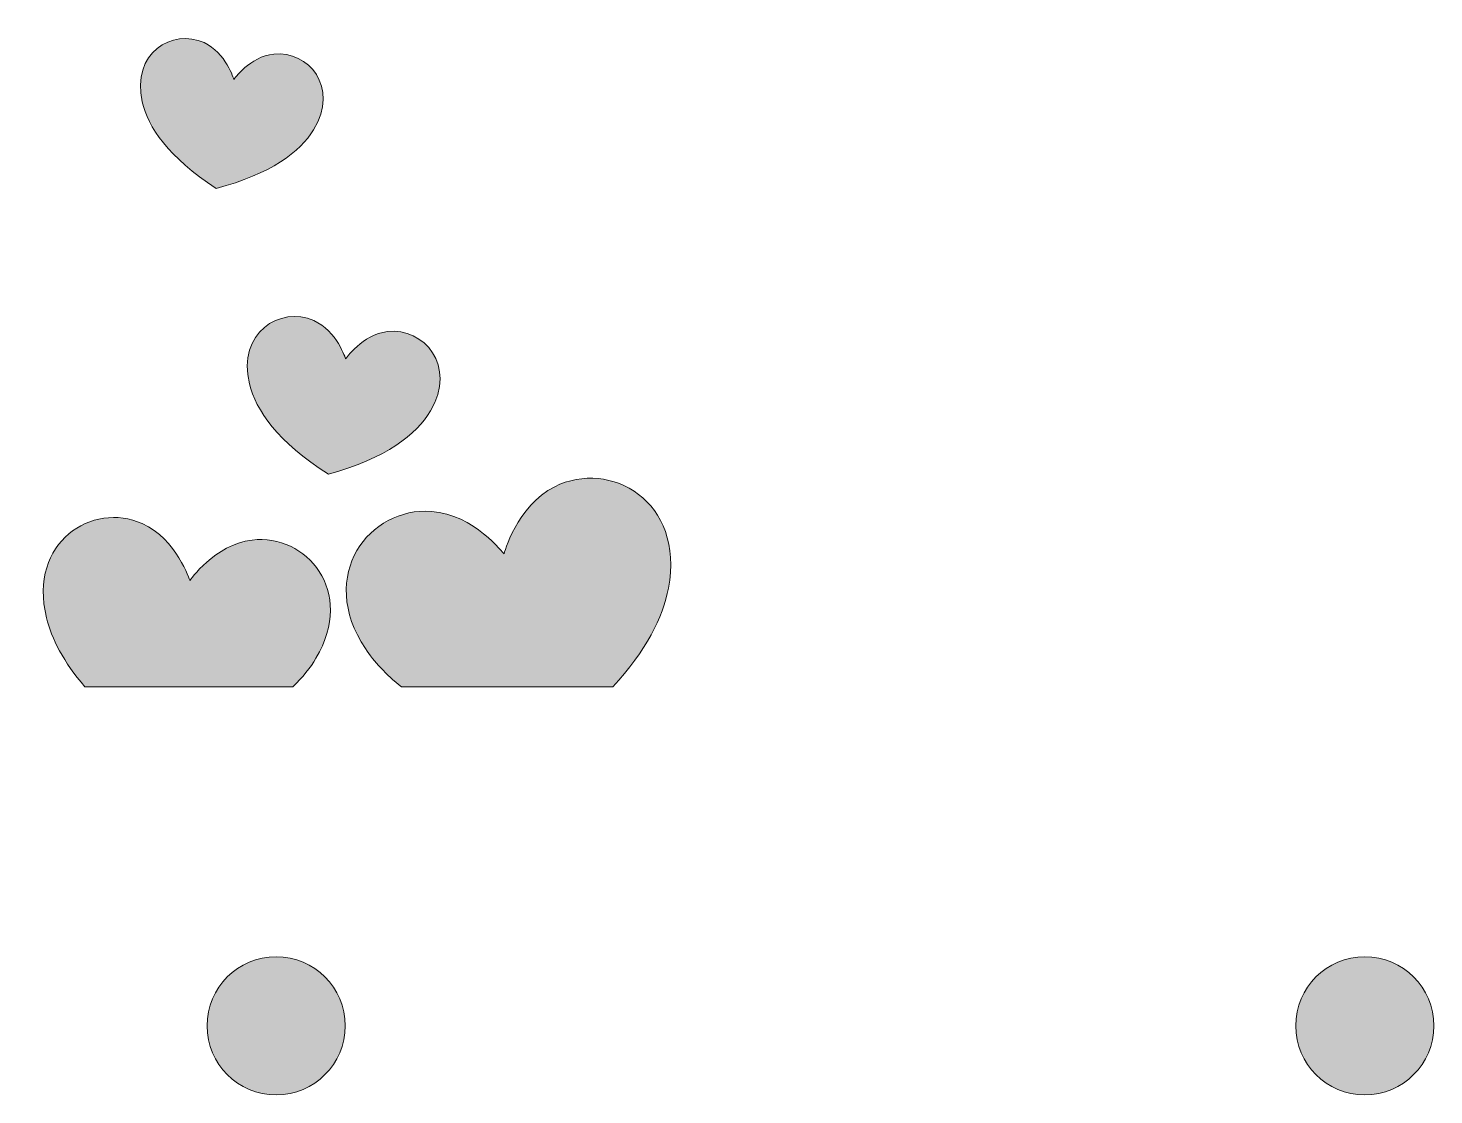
# Model space of a CAD drawing. Header units: inches. Extents: x -3553 to 7602, y -6675 to 5387.
# Drawn here: x -3553 to -847, y -1582 to 472 of the extents above; entities that cross this region are included whole.
import ezdxf

# ---------------------------------------------------------------- set-up
doc = ezdxf.new("R2010")
doc.units = ezdxf.units.IN
doc.header["$MEASUREMENT"] = 0
doc.layers.add('2', color=7, linetype='Continuous')

# ---------------------------------------------------------------- blocks, each defined once
blk = doc.blocks.new('block 8')
at = {"layer": '2', "lineweight": 0}
blk.add_open_spline([(-2320.4944, -606.2625), (-2331.2297, -662.3325), (-2363.0217, -727.0128), (-2427.2814, -796.0663), (-2427.2814, -796.0663), (-2834.4508, -796.0663), (-2834.4508, -796.0663), (-2864.5204, -772.4526), (-2887.3108, -747.6512), (-2903.7303, -722.7826), (-2997.7307, -580.4141), (-2895.619, -450.0761), (-2776.7187, -458.5185), (-2694.7287, -464.3392), (-2636.8825, -540.5398), (-2636.8825, -540.5398), (-2636.8825, -540.5398), (-2612.7521, -447.9622), (-2539.294, -411.0855), (-2432.7642, -357.6058), (-2288.4115, -438.7055), (-2320.4944, -606.2625)], degree=3, knots=[0, 0, 0, 0, 1, 1, 1, 2, 2, 2, 3, 3, 3, 4, 4, 4, 5, 5, 5, 6, 6, 6, 7, 7, 7, 7], dxfattribs=at)
blk = doc.blocks.new('block 9')
at = {"layer": '2', "lineweight": 0}
blk.add_open_spline([(-3443.5687, -796.0663), (-3443.5687, -796.0663), (-3043.1079, -796.0663), (-3043.1079, -796.0663), (-3024.4045, -777.9377), (-3009.7657, -759.4468), (-2998.8783, -741.0946), (-2922.1206, -611.7073), (-3017.5929, -501.2315), (-3121.9662, -513.7117), (-3193.9367, -522.3174), (-3241.6583, -591.8899), (-3241.6583, -591.8899), (-3241.6583, -591.8899), (-3266.8379, -511.3695), (-3333.1086, -482.0024), (-3429.2117, -439.4147), (-3552.9215, -516.9732), (-3517.5548, -663.2005), (-3507.7612, -703.6966), (-3484.8567, -748.7965), (-3443.5687, -796.0663)], degree=3, knots=[0, 0, 0, 0, 1, 1, 1, 2, 2, 2, 3, 3, 3, 4, 4, 4, 5, 5, 5, 6, 6, 6, 7, 7, 7, 7], dxfattribs=at)

msp = doc.modelspace()

# ---------------------------------------------------------------- hatches: boundary and pattern name
at = {"layer": '2', "true_color": 0xffb3db}
h = msp.add_hatch(color=221, dxfattribs=at)
h.dxf.hatch_style = 2
edge = h.paths.add_edge_path()
edge.add_spline(control_points=[(-2320.5, -606.3), (-2331.2, -662.3), (-2363, -727), (-2427.3, -796.1), (-2427.3, -796.1), (-2834.5, -796.1), (-2834.5, -796.1), (-2864.5, -772.5), (-2887.3, -747.7), (-2903.7, -722.8), (-2997.7, -580.4), (-2895.6, -450.1), (-2776.7, -458.5), (-2694.7, -464.3), (-2636.9, -540.5), (-2636.9, -540.5), (-2636.9, -540.5), (-2612.8, -448), (-2539.3, -411.1), (-2432.8, -357.6), (-2288.4, -438.7), (-2320.5, -606.3)], knot_values=[0, 0, 0, 0, 1, 1, 1, 2, 2, 2, 3, 3, 3, 4, 4, 4, 5, 5, 5, 6, 6, 6, 7, 7, 7, 7], degree=3, periodic=1)
edge = h.paths.add_edge_path()
edge.add_spline(control_points=[(-3443.6, -796.1), (-3443.6, -796.1), (-3043.1, -796.1), (-3043.1, -796.1), (-3024.4, -777.9), (-3009.8, -759.4), (-2998.9, -741.1), (-2922.1, -611.7), (-3017.6, -501.2), (-3122, -513.7), (-3193.9, -522.3), (-3241.7, -591.9), (-3241.7, -591.9), (-3241.7, -591.9), (-3266.8, -511.4), (-3333.1, -482), (-3429.2, -439.4), (-3552.9, -517), (-3517.6, -663.2), (-3507.8, -703.7), (-3484.9, -748.8), (-3443.6, -796.1)], knot_values=[0, 0, 0, 0, 1, 1, 1, 2, 2, 2, 3, 3, 3, 4, 4, 4, 5, 5, 5, 6, 6, 6, 7, 7, 7, 7], degree=3, periodic=1)
edge = h.paths.add_edge_path()
edge.add_spline(control_points=[(-3156.9, 372.9), (-3156.9, 372.9), (-3172.3, 424.4), (-3214.2, 443.7), (-3275.1, 471.6), (-3354.5, 423.2), (-3333.2, 329.8), (-3322.2, 281.6), (-3282.7, 222.8), (-3191.2, 163.1), (-3085.5, 190.6), (-3029.3, 233.7), (-3003.5, 275.9), (-2953.6, 357.7), (-3013.5, 428.8), (-3080, 421.7), (-3125.9, 416.9), (-3156.9, 372.9), (-3156.9, 372.9)], knot_values=[0, 0, 0, 0, 1, 1, 1, 2, 2, 2, 3, 3, 3, 4, 4, 4, 5, 5, 5, 6, 6, 6, 6], degree=3, periodic=1)
edge = h.paths.add_edge_path()
edge.add_spline(control_points=[(-2942.5, -1448.7), (-2942.5, -1375.3), (-3002.1, -1315.8), (-3075.5, -1315.8), (-3148.9, -1315.8), (-3208.4, -1375.3), (-3208.4, -1448.7), (-3208.4, -1522.1), (-3148.9, -1581.6), (-3075.5, -1581.6), (-3002.1, -1581.6), (-2942.5, -1522.1), (-2942.5, -1448.7)], knot_values=[0, 0, 0, 0, 1, 1, 1, 2, 2, 2, 3, 3, 3, 4, 4, 4, 4], degree=3, periodic=1)
edge = h.paths.add_edge_path()
edge.add_spline(control_points=[(-847, -1448.7), (-847, -1375.3), (-906.5, -1315.8), (-980, -1315.8), (-1053.4, -1315.8), (-1112.9, -1375.3), (-1112.9, -1448.7), (-1112.9, -1522.1), (-1053.4, -1581.6), (-980, -1581.6), (-906.5, -1581.6), (-847, -1522.1), (-847, -1448.7)], knot_values=[0, 0, 0, 0, 1, 1, 1, 2, 2, 2, 3, 3, 3, 4, 4, 4, 4], degree=3, periodic=1)
h = msp.add_hatch(color=221, dxfattribs=at)
h.dxf.hatch_style = 2
edge = h.paths.add_edge_path()
edge.add_spline(control_points=[(-2941.7, -165.1), (-2941.7, -165.1), (-2958.6, -111), (-3003.1, -91.3), (-3067.7, -62.6), (-3150.8, -114.8), (-3127, -213), (-3114.7, -263.7), (-3072.3, -325.2), (-2975, -386.9), (-2863.9, -356.5), (-2805.2, -310.2), (-2778.6, -265.3), (-2727, -178.4), (-2791.1, -104.2), (-2861.3, -112.6), (-2909.6, -118.3), (-2941.7, -165.1), (-2941.7, -165.1)], knot_values=[0, 0, 0, 0, 1, 1, 1, 2, 2, 2, 3, 3, 3, 4, 4, 4, 5, 5, 5, 6, 6, 6, 6], degree=3, periodic=1)

# ---------------------------------------------------------------- linework, layer by layer
at = {"layer": '2', "lineweight": 0}
for points, knots in [([(-3156.9, 372.9), (-3156.9, 372.9), (-3172.3, 424.4), (-3214.2, 443.7), (-3275.1, 471.6), (-3354.5, 423.2), (-3333.2, 329.8), (-3322.2, 281.6), (-3282.7, 222.8), (-3191.2, 163.1), (-3085.5, 190.6), (-3029.3, 233.7), (-3003.5, 275.9), (-2953.6, 357.7), (-3013.5, 428.8), (-3080, 421.7), (-3125.9, 416.9), (-3156.9, 372.9), (-3156.9, 372.9)], [0, 0, 0, 0, 1, 1, 1, 2, 2, 2, 3, 3, 3, 4, 4, 4, 5, 5, 5, 6, 6, 6, 6]), ([(-2941.7, -165.1), (-2941.7, -165.1), (-2958.6, -111), (-3003.1, -91.3), (-3067.7, -62.6), (-3150.8, -114.8), (-3127, -213), (-3114.7, -263.7), (-3072.3, -325.2), (-2975, -386.9), (-2863.9, -356.5), (-2805.2, -310.2), (-2778.6, -265.3), (-2727, -178.4), (-2791.1, -104.2), (-2861.3, -112.6), (-2909.6, -118.3), (-2941.7, -165.1), (-2941.7, -165.1)], [0, 0, 0, 0, 1, 1, 1, 2, 2, 2, 3, 3, 3, 4, 4, 4, 5, 5, 5, 6, 6, 6, 6]), ([(-2942.5, -1448.7), (-2942.5, -1375.3), (-3002.1, -1315.8), (-3075.5, -1315.8), (-3148.9, -1315.8), (-3208.4, -1375.3), (-3208.4, -1448.7), (-3208.4, -1522.1), (-3148.9, -1581.6), (-3075.5, -1581.6), (-3002.1, -1581.6), (-2942.5, -1522.1), (-2942.5, -1448.7)], [0, 0, 0, 0, 1, 1, 1, 2, 2, 2, 3, 3, 3, 4, 4, 4, 4]), ([(-847, -1448.7), (-847, -1375.3), (-906.5, -1315.8), (-980, -1315.8), (-1053.4, -1315.8), (-1112.9, -1375.3), (-1112.9, -1448.7), (-1112.9, -1522.1), (-1053.4, -1581.6), (-980, -1581.6), (-906.5, -1581.6), (-847, -1522.1), (-847, -1448.7)], [0, 0, 0, 0, 1, 1, 1, 2, 2, 2, 3, 3, 3, 4, 4, 4, 4])]:
    msp.add_open_spline(points, degree=3, knots=knots, dxfattribs=at)

# ---------------------------------------------------------------- block references
at = {"layer": '2'}
for name in ['block 8', 'block 9']:
    msp.add_blockref(name, (0, 0), dxfattribs=at)

doc.saveas('drawing.dxf')
